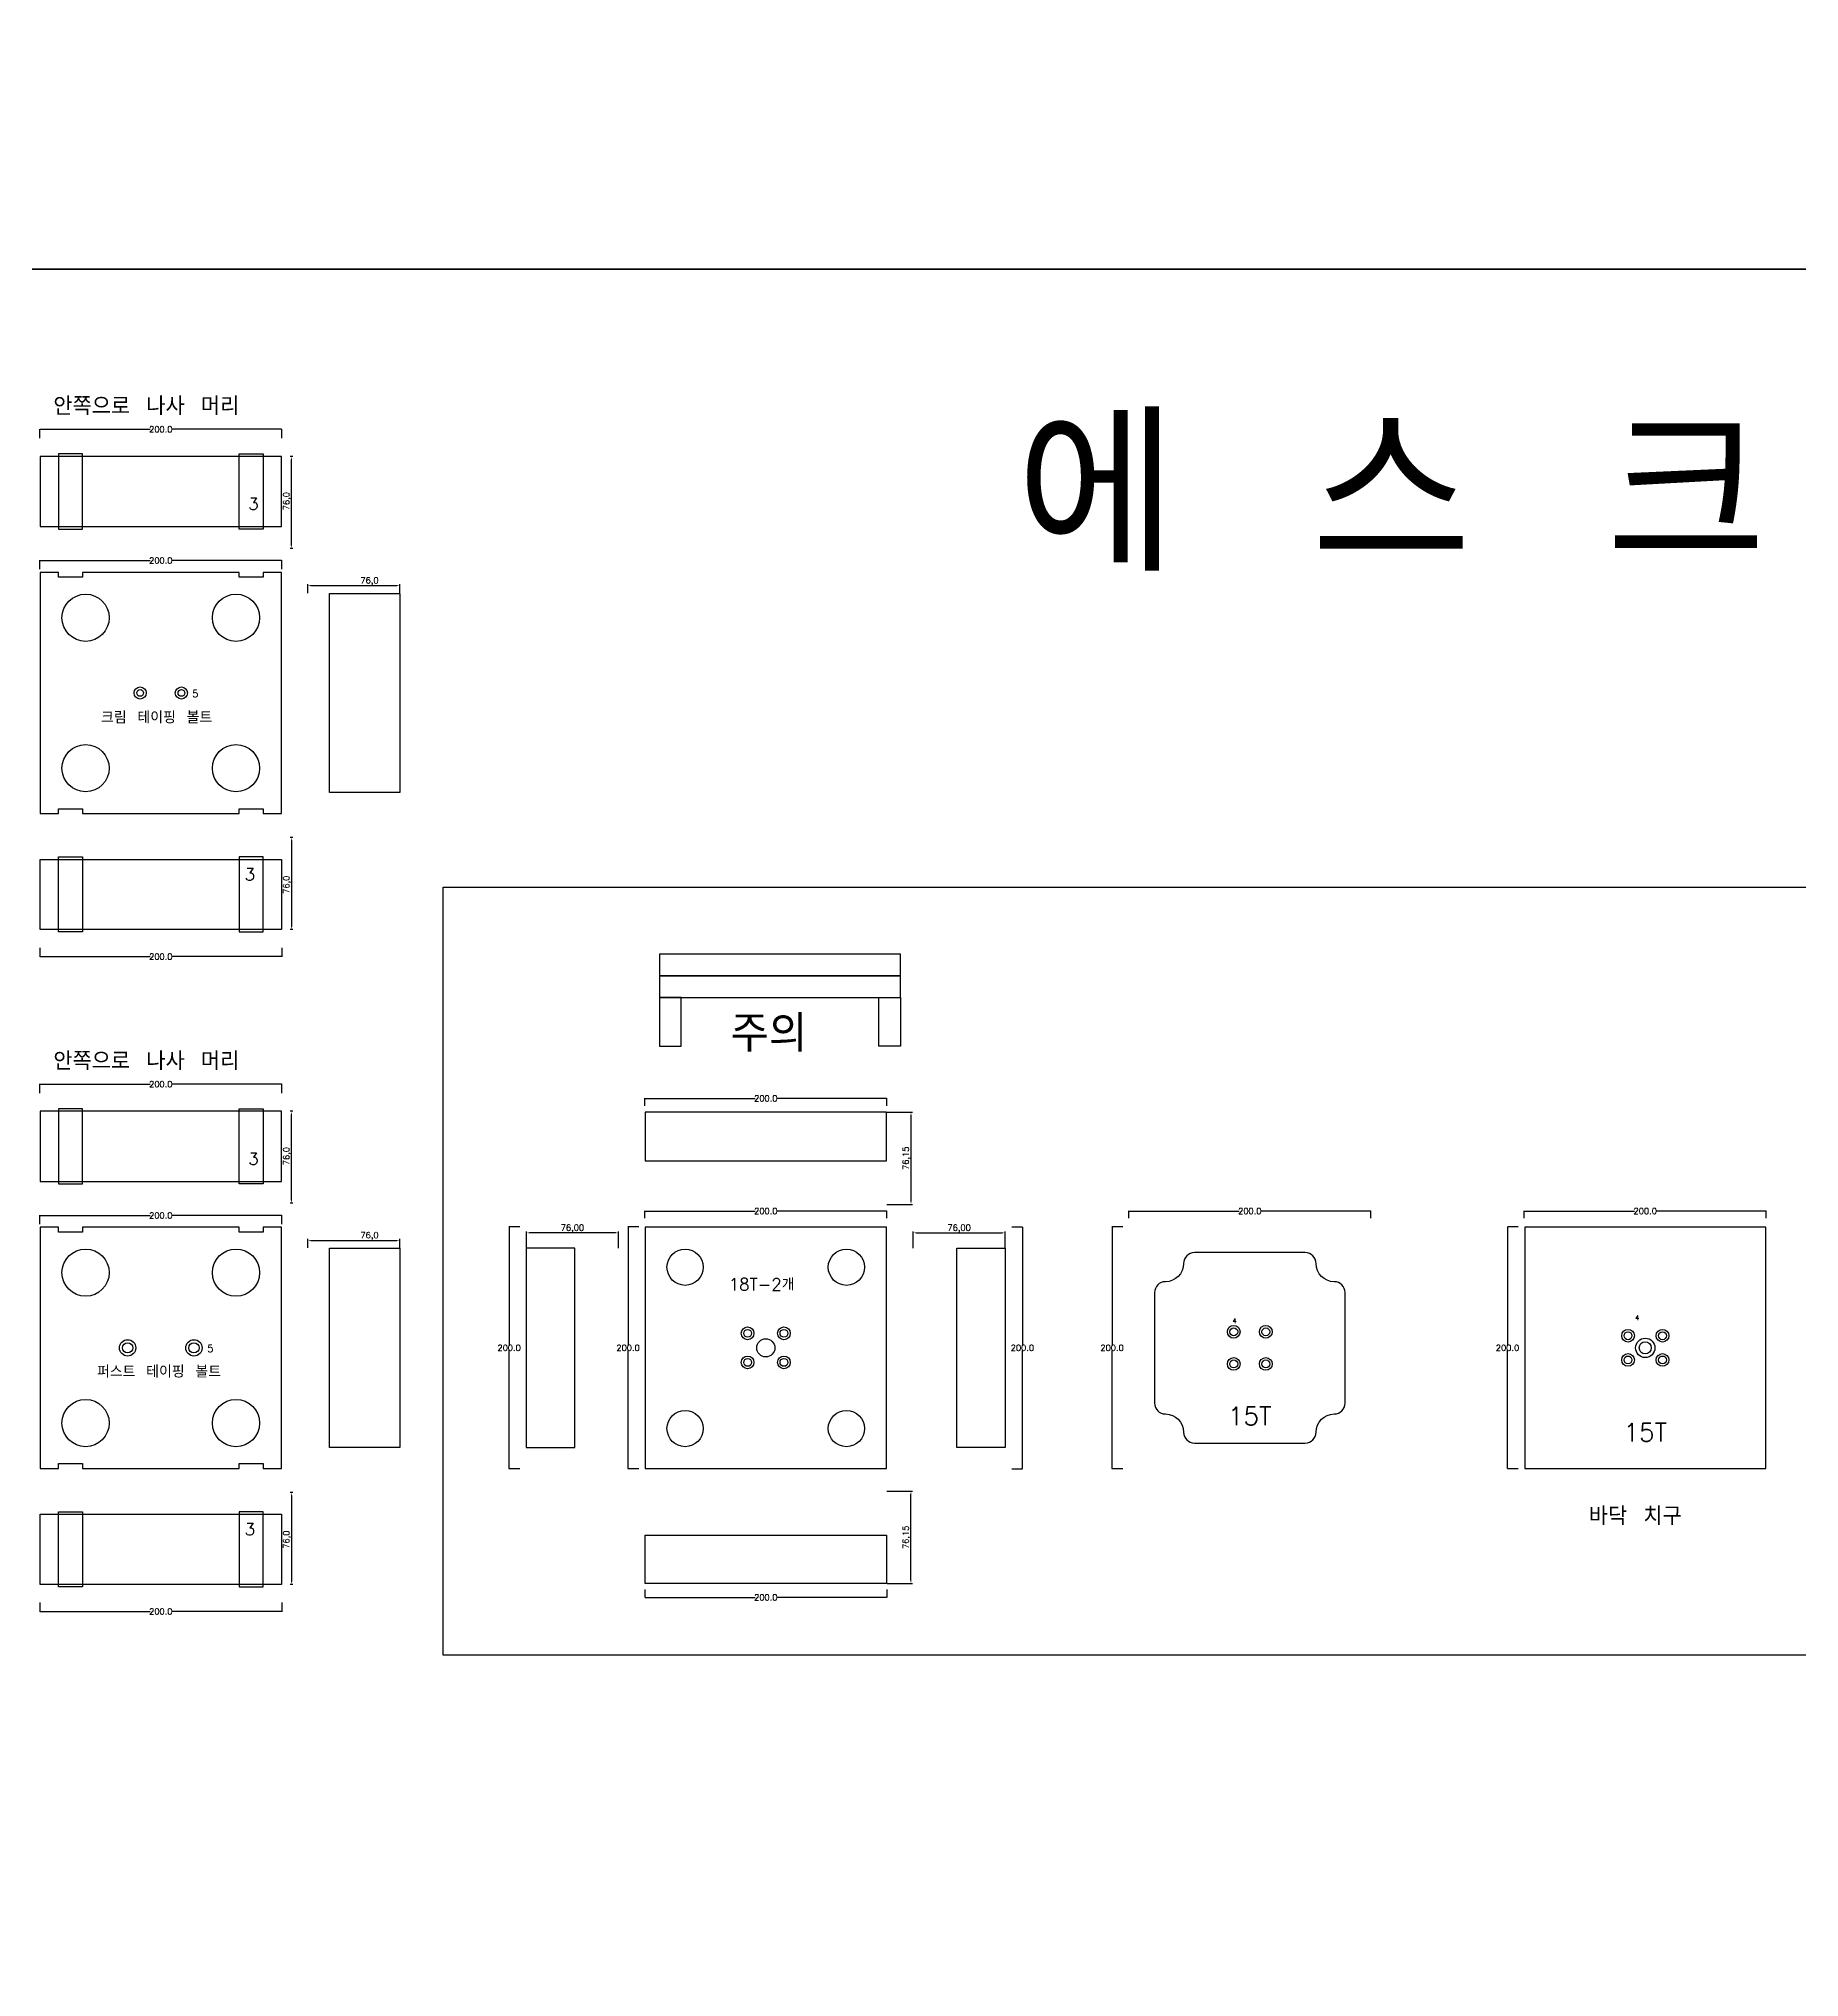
# Model space of a CAD drawing. Header units: millimetres. Extents: x 13291 to 28291, y 200 to 6643.
# Drawn here: x 22517 to 23972, y 1789 to 3390 of the extents above; entities that cross this region are included whole.
import ezdxf

# ---------------------------------------------------------------- set-up
doc = ezdxf.new("R2010")
doc.units = ezdxf.units.MM
for name, color, linetype in [('TEXT', 3, 'Continuous'), ('볼트 구멍', 7, 'Continuous'), ('치구', 7, 'Continuous'), ('치수', 7, 'Continuous')]:
    doc.layers.add(name, color=color, linetype=linetype)
doc.styles.get("Standard").update_dxf_attribs({"font": 'txt.shx', "bigfont": 'whgtxt.shx'})
doc.dimstyles.new('ISO-25', dxfattribs={"dimtxt": 2.5, "dimasz": 2.5, "dimexe": 1.25, "dimexo": 0.625, "dimtad": 1, "dimtxsty": 'Standard', "dimcen": 2.5, "dimadec": 0, "dimazin": 0, "dimtfac": 1, "dimtmove": 0, "dimatfit": 3, "dimfxl": 0, "dimarcsym": 0})
doc.dimstyles.get("Standard").update_dxf_attribs({"dimtxt": 7, "dimasz": 0.18, "dimexe": 0.18, "dimexo": 0.0625, "dimgap": 0.09, "dimtad": 0, "dimtih": 1, "dimtoh": 1, "dimdec": 1, "dimzin": 0, "dimdsep": 46, "dimtxsty": 'Standard', "dimcen": 0.09, "dimadec": 0, "dimazin": 0, "dimtfac": 1, "dimtdec": 1, "dimtofl": 0, "dimtmove": 0, "dimatfit": 3, "dimfxl": 0, "dimtolj": 1, "dimtzin": 0, "dimarcsym": 0})

# ---------------------------------------------------------------- blocks, each defined once
blk = doc.blocks.new('*D4')
at = {"layer": 'Defpoints', "color": 0}
for p in [(22739.3, 2390.6), (22815.3, 2397.4), (22815.3, 2390.6)]:
    blk.add_point(p, dxfattribs=at)
at = {"layer": '치수', "color": 0, "lineweight": -2}
for p, q in [((22739.3, 2391.3), (22739.3, 2398.7)), ((22741.8, 2397.4), (22812.8, 2397.4)), ((22815.3, 2391.3), (22815.3, 2398.7))]:
    blk.add_line(p, q, dxfattribs=at)
at = {"layer": '치수', "color": 0}
for points in [[(22741.8, 2397.8), (22741.8, 2397), (22739.3, 2397.4)], [(22812.8, 2397.8), (22812.8, 2397), (22815.3, 2397.4)]]:
    blk.add_solid(points, dxfattribs=at)
at = {"layer": '치수', "color": 0, "insert": (22790.3, 2400.9), "char_height": 5, "attachment_point": 5}
blk.add_mtext('76,0', dxfattribs=at)
blk = doc.blocks.new('*D338')
at = {"layer": 'Defpoints', "color": 0}
for p in [(22725.9, 2504), (22727.5, 2504), (22727.5, 2428)]:
    blk.add_point(p, dxfattribs=at)
at = {"layer": '치수', "color": 0, "lineweight": -2}
for p, q in [((22726.9, 2504), (22724.6, 2504)), ((22725.9, 2430.5), (22725.9, 2501.5)), ((22726.9, 2428), (22724.6, 2428))]:
    blk.add_line(p, q, dxfattribs=at)
at = {"layer": '치수', "color": 0}
for points in [[(22725.5, 2501.5), (22726.3, 2501.5), (22725.9, 2504)], [(22725.5, 2430.5), (22726.3, 2430.5), (22725.9, 2428)]]:
    blk.add_solid(points, dxfattribs=at)
at = {"layer": '치수', "color": 0, "insert": (22722.3, 2467), "char_height": 5, "attachment_point": 5, "rotation": 90}
blk.add_mtext('76,0', dxfattribs=at)
blk = doc.blocks.new('*D341')
at = {"layer": 'Defpoints', "color": 0, "linetype": 'Continuous'}
for p in [(22517.8, 2519), (22717.8, 2526.4), (22717.8, 2519)]:
    blk.add_point(p, dxfattribs=at)
at = {"layer": '치수', "color": 0, "linetype": 'Continuous', "lineweight": -2}
for p, q in [((22517.8, 2519.1), (22517.8, 2526.6)), ((22518, 2526.4), (22609, 2526.4)), ((22717.6, 2526.4), (22626.6, 2526.4)), ((22717.8, 2519.1), (22717.8, 2526.6))]:
    blk.add_line(p, q, dxfattribs=at)
at = {"layer": '치수', "color": 0, "linetype": 'Continuous'}
for points in [[(22518, 2526.4), (22518, 2526.4), (22517.8, 2526.4)], [(22717.6, 2526.4), (22717.6, 2526.4), (22717.8, 2526.4)]]:
    blk.add_solid(points, dxfattribs=at)
at = {"layer": '치수', "color": 0, "linetype": 'Continuous', "insert": (22617.8, 2526.4), "char_height": 5, "attachment_point": 5}
blk.add_mtext('\\A1;200.0', dxfattribs=at)
blk = doc.blocks.new('*D342')
at = {"layer": 'Defpoints', "color": 0, "linetype": 'Continuous'}
for p in [(22517.8, 2410.7), (22717.8, 2418), (22717.8, 2410.7)]:
    blk.add_point(p, dxfattribs=at)
at = {"layer": '치수', "color": 0, "linetype": 'Continuous', "lineweight": -2}
for p, q in [((22517.8, 2410.7), (22517.8, 2418.2)), ((22518, 2418), (22609, 2418)), ((22717.6, 2418), (22626.6, 2418)), ((22717.8, 2410.7), (22717.8, 2418.2))]:
    blk.add_line(p, q, dxfattribs=at)
at = {"layer": '치수', "color": 0, "linetype": 'Continuous'}
for points in [[(22518, 2418.1), (22518, 2418), (22517.8, 2418)], [(22717.6, 2418.1), (22717.6, 2418), (22717.8, 2418)]]:
    blk.add_solid(points, dxfattribs=at)
at = {"layer": '치수', "color": 0, "linetype": 'Continuous', "insert": (22617.8, 2418), "char_height": 5, "attachment_point": 5}
blk.add_mtext('\\A1;200.0', dxfattribs=at)
blk = doc.blocks.new('*D343')
at = {"layer": 'Defpoints', "color": 0, "linetype": 'Continuous'}
for p in [(22517.8, 2098.1), (22717.8, 2098.1), (22717.8, 2090.8)]:
    blk.add_point(p, dxfattribs=at)
at = {"layer": '치수', "color": 0, "linetype": 'Continuous', "lineweight": -2}
for p, q in [((22517.8, 2098.1), (22517.8, 2090.6)), ((22717.8, 2098.1), (22717.8, 2090.6)), ((22518, 2090.8), (22609, 2090.8)), ((22717.6, 2090.8), (22626.6, 2090.8))]:
    blk.add_line(p, q, dxfattribs=at)
at = {"layer": '치수', "color": 0, "linetype": 'Continuous'}
for points in [[(22518, 2090.8), (22518, 2090.7), (22517.8, 2090.8)], [(22717.6, 2090.8), (22717.6, 2090.7), (22717.8, 2090.8)]]:
    blk.add_solid(points, dxfattribs=at)
at = {"layer": '치수', "color": 0, "linetype": 'Continuous', "insert": (22617.8, 2090.8), "char_height": 5, "attachment_point": 5}
blk.add_mtext('\\A1;200.0', dxfattribs=at)
blk = doc.blocks.new('*D344')
at = {"layer": 'Defpoints', "color": 0}
for p in [(22727.5, 2189.1), (22725.9, 2113.1), (22727.5, 2113.1)]:
    blk.add_point(p, dxfattribs=at)
at = {"layer": '치수', "color": 0, "lineweight": -2}
for p, q in [((22726.9, 2189.1), (22724.6, 2189.1)), ((22725.9, 2186.6), (22725.9, 2115.6)), ((22726.9, 2113.1), (22724.6, 2113.1))]:
    blk.add_line(p, q, dxfattribs=at)
at = {"layer": '치수', "color": 0}
for points in [[(22725.5, 2186.6), (22726.3, 2186.6), (22725.9, 2189.1)], [(22725.5, 2115.6), (22726.3, 2115.6), (22725.9, 2113.1)]]:
    blk.add_solid(points, dxfattribs=at)
at = {"layer": '치수', "color": 0, "insert": (22722.3, 2150.1), "char_height": 5, "attachment_point": 5, "rotation": 90}
blk.add_mtext('76,0', dxfattribs=at)
blk = doc.blocks.new('*D387')
at = {"layer": 'Defpoints', "color": 0, "linetype": 'Continuous'}
for p in [(23321, 2408.6), (23321, 2208.6), (23329.9, 2208.6)]:
    blk.add_point(p, dxfattribs=at)
at = {"layer": '치수', "color": 0, "linetype": 'Continuous', "lineweight": -2}
for p, q in [((23321.1, 2408.6), (23330.1, 2408.6)), ((23329.9, 2408.4), (23329.9, 2311.2)), ((23329.9, 2208.8), (23329.9, 2306)), ((23321.1, 2208.6), (23330.1, 2208.6))]:
    blk.add_line(p, q, dxfattribs=at)
at = {"layer": '치수', "color": 0, "linetype": 'Continuous'}
for points in [[(23329.9, 2408.4), (23329.9, 2408.4), (23329.9, 2408.6)], [(23329.9, 2208.8), (23329.9, 2208.8), (23329.9, 2208.6)]]:
    blk.add_solid(points, dxfattribs=at)
at = {"layer": '치수', "color": 0, "linetype": 'Continuous', "insert": (23329.9, 2308.6), "char_height": 5, "attachment_point": 5}
blk.add_mtext('\\A1;200.0', dxfattribs=at)
blk = doc.blocks.new('*D395')
at = {"layer": 'Defpoints', "color": 0}
for p in [(23217.5, 2503.2), (23217.3, 2427.1), (23237.8, 2427.1)]:
    blk.add_point(p, dxfattribs=at)
at = {"layer": '치수', "color": 0, "lineweight": -2}
for p, q in [((23218.1, 2503.2), (23239, 2503.2)), ((23237.8, 2500.7), (23237.8, 2429.6)), ((23217.9, 2427.1), (23239, 2427.1))]:
    blk.add_line(p, q, dxfattribs=at)
at = {"layer": '치수', "color": 0}
for points in [[(23237.4, 2500.7), (23238.2, 2500.7), (23237.8, 2503.2)], [(23237.4, 2429.6), (23238.2, 2429.6), (23237.8, 2427.1)]]:
    blk.add_solid(points, dxfattribs=at)
at = {"layer": '치수', "color": 0, "insert": (23234.2, 2465.2), "char_height": 5, "attachment_point": 5, "rotation": 90}
blk.add_mtext('76,15', dxfattribs=at)
blk = doc.blocks.new('*D396')
at = {"layer": 'Defpoints', "color": 0}
for p in [(23315.6, 2403.6), (23239.6, 2390.3), (23315.6, 2390.3)]:
    blk.add_point(p, dxfattribs=at)
at = {"layer": '치수', "color": 0, "lineweight": -2}
for p, q in [((23239.6, 2390.9), (23239.6, 2404.8)), ((23242.1, 2403.6), (23313.1, 2403.6)), ((23315.6, 2390.9), (23315.6, 2404.8))]:
    blk.add_line(p, q, dxfattribs=at)
at = {"layer": '치수', "color": 0}
for points in [[(23242.1, 2404), (23242.1, 2403.2), (23239.6, 2403.6)], [(23313.1, 2404), (23313.1, 2403.2), (23315.6, 2403.6)]]:
    blk.add_solid(points, dxfattribs=at)
at = {"layer": '치수', "color": 0, "insert": (23277.6, 2407.1), "char_height": 5, "attachment_point": 5}
blk.add_mtext('76,00', dxfattribs=at)
blk = doc.blocks.new('*D397')
at = {"layer": 'Defpoints', "color": 0, "linetype": 'Continuous'}
for p in [(23012.9, 2408.6), (23004, 2208.6), (23012.9, 2208.6)]:
    blk.add_point(p, dxfattribs=at)
at = {"layer": '치수', "color": 0, "linetype": 'Continuous', "lineweight": -2}
for p, q in [((23012.9, 2408.6), (23003.8, 2408.6)), ((23004, 2408.4), (23004, 2311.2)), ((23004, 2208.8), (23004, 2306)), ((23012.9, 2208.6), (23003.8, 2208.6))]:
    blk.add_line(p, q, dxfattribs=at)
at = {"layer": '치수', "color": 0, "linetype": 'Continuous'}
for points in [[(23004, 2408.4), (23004, 2408.4), (23004, 2408.6)], [(23004, 2208.8), (23004, 2208.8), (23004, 2208.6)]]:
    blk.add_solid(points, dxfattribs=at)
at = {"layer": '치수', "color": 0, "linetype": 'Continuous', "insert": (23004, 2308.6), "char_height": 5, "attachment_point": 5}
blk.add_mtext('\\A1;200.0', dxfattribs=at)
blk = doc.blocks.new('*D398')
at = {"layer": 'Defpoints', "color": 0, "linetype": 'Continuous'}
for p in [(22914.6, 2408.6), (22905.7, 2208.6), (22914.6, 2208.6)]:
    blk.add_point(p, dxfattribs=at)
at = {"layer": '치수', "color": 0, "linetype": 'Continuous', "lineweight": -2}
for p, q in [((22914.6, 2408.6), (22905.5, 2408.6)), ((22905.7, 2408.4), (22905.7, 2311.2)), ((22905.7, 2208.8), (22905.7, 2306)), ((22914.6, 2208.6), (22905.5, 2208.6))]:
    blk.add_line(p, q, dxfattribs=at)
at = {"layer": '치수', "color": 0, "linetype": 'Continuous'}
for points in [[(22905.7, 2408.4), (22905.7, 2408.4), (22905.7, 2408.6)], [(22905.7, 2208.8), (22905.7, 2208.8), (22905.7, 2208.6)]]:
    blk.add_solid(points, dxfattribs=at)
at = {"layer": '치수', "color": 0, "linetype": 'Continuous', "insert": (22905.7, 2308.6), "char_height": 5, "attachment_point": 5}
blk.add_mtext('\\A1;200.0', dxfattribs=at)
blk = doc.blocks.new('*D399')
at = {"layer": 'Defpoints', "color": 0}
for p in [(22920, 2403.6), (22920, 2390.3), (22996, 2390.3)]:
    blk.add_point(p, dxfattribs=at)
at = {"layer": '치수', "color": 0, "lineweight": -2}
for p, q in [((22920, 2390.9), (22920, 2404.8)), ((22993.5, 2403.6), (22922.5, 2403.6)), ((22996, 2390.9), (22996, 2404.8))]:
    blk.add_line(p, q, dxfattribs=at)
at = {"layer": '치수', "color": 0}
for points in [[(22922.5, 2404), (22922.5, 2403.2), (22920, 2403.6)], [(22993.5, 2404), (22993.5, 2403.2), (22996, 2403.6)]]:
    blk.add_solid(points, dxfattribs=at)
at = {"layer": '치수', "color": 0, "insert": (22958, 2407.1), "char_height": 5, "attachment_point": 5}
blk.add_mtext('76,00', dxfattribs=at)
blk = doc.blocks.new('*D400')
at = {"layer": 'Defpoints', "color": 0, "linetype": 'Continuous'}
for p in [(23217.8, 2421.6), (23017.8, 2415.7), (23217.8, 2415.7)]:
    blk.add_point(p, dxfattribs=at)
at = {"layer": '치수', "color": 0, "linetype": 'Continuous', "lineweight": -2}
for p, q in [((23017.8, 2415.7), (23017.8, 2421.7)), ((23018, 2421.6), (23109, 2421.6)), ((23217.6, 2421.6), (23126.6, 2421.6)), ((23217.8, 2415.7), (23217.8, 2421.7))]:
    blk.add_line(p, q, dxfattribs=at)
at = {"layer": '치수', "color": 0, "linetype": 'Continuous'}
for points in [[(23018, 2421.6), (23018, 2421.5), (23017.8, 2421.6)], [(23217.6, 2421.6), (23217.6, 2421.5), (23217.8, 2421.6)]]:
    blk.add_solid(points, dxfattribs=at)
at = {"layer": '치수', "color": 0, "linetype": 'Continuous', "insert": (23117.8, 2421.6), "char_height": 5, "attachment_point": 5}
blk.add_mtext('\\A1;200.0', dxfattribs=at)
blk = doc.blocks.new('*D401')
at = {"layer": 'Defpoints', "color": 0, "linetype": 'Continuous'}
for p in [(23217.8, 2514.7), (23017.8, 2508.3), (23217.8, 2508.3)]:
    blk.add_point(p, dxfattribs=at)
at = {"layer": '치수', "color": 0, "linetype": 'Continuous', "lineweight": -2}
for p, q in [((23017.8, 2508.4), (23017.8, 2514.9)), ((23018, 2514.7), (23109, 2514.7)), ((23217.6, 2514.7), (23126.6, 2514.7)), ((23217.8, 2508.4), (23217.8, 2514.9))]:
    blk.add_line(p, q, dxfattribs=at)
at = {"layer": '치수', "color": 0, "linetype": 'Continuous'}
for points in [[(23018, 2514.8), (23018, 2514.7), (23017.8, 2514.7)], [(23217.6, 2514.8), (23217.6, 2514.7), (23217.8, 2514.7)]]:
    blk.add_solid(points, dxfattribs=at)
at = {"layer": '치수', "color": 0, "linetype": 'Continuous', "insert": (23117.8, 2514.7), "char_height": 5, "attachment_point": 5}
blk.add_mtext('\\A1;200.0', dxfattribs=at)
blk = doc.blocks.new('*D402')
at = {"layer": 'Defpoints', "color": 0, "linetype": 'Continuous'}
for p in [(23017.8, 2108.8), (23217.8, 2108.8), (23217.8, 2102.4)]:
    blk.add_point(p, dxfattribs=at)
at = {"layer": '치수', "color": 0, "linetype": 'Continuous', "lineweight": -2}
for p, q in [((23017.8, 2108.8), (23017.8, 2102.2)), ((23018, 2102.4), (23109, 2102.4)), ((23217.6, 2102.4), (23126.6, 2102.4)), ((23217.8, 2108.8), (23217.8, 2102.2))]:
    blk.add_line(p, q, dxfattribs=at)
at = {"layer": '치수', "color": 0, "linetype": 'Continuous'}
for points in [[(23018, 2102.4), (23018, 2102.4), (23017.8, 2102.4)], [(23217.6, 2102.4), (23217.6, 2102.4), (23217.8, 2102.4)]]:
    blk.add_solid(points, dxfattribs=at)
at = {"layer": '치수', "color": 0, "linetype": 'Continuous', "insert": (23117.8, 2102.4), "char_height": 5, "attachment_point": 5}
blk.add_mtext('\\A1;200.0', dxfattribs=at)
blk = doc.blocks.new('*D403')
at = {"layer": 'Defpoints', "color": 0}
for p in [(23217.3, 2190.1), (23237.8, 2190.1), (23217.5, 2113.9)]:
    blk.add_point(p, dxfattribs=at)
at = {"layer": '치수', "color": 0, "lineweight": -2}
for p, q in [((23217.9, 2190.1), (23239, 2190.1)), ((23237.8, 2116.4), (23237.8, 2187.6)), ((23218.1, 2113.9), (23239, 2113.9))]:
    blk.add_line(p, q, dxfattribs=at)
at = {"layer": '치수', "color": 0}
for points in [[(23237.4, 2187.6), (23238.2, 2187.6), (23237.8, 2190.1)], [(23237.4, 2116.4), (23238.2, 2116.4), (23237.8, 2113.9)]]:
    blk.add_solid(points, dxfattribs=at)
at = {"layer": '치수', "color": 0, "insert": (23234.2, 2152), "char_height": 5, "attachment_point": 5, "rotation": 90}
blk.add_mtext('76,15', dxfattribs=at)
blk = doc.blocks.new('*D407')
at = {"layer": 'Defpoints', "color": 0, "linetype": 'Continuous'}
for p in [(23739.8, 2408.6), (23730.8, 2208.6), (23739.8, 2208.6)]:
    blk.add_point(p, dxfattribs=at)
at = {"layer": '치수', "color": 0, "linetype": 'Continuous', "lineweight": -2}
for p, q in [((23739.7, 2408.6), (23730.7, 2408.6)), ((23730.8, 2408.4), (23730.8, 2311.2)), ((23730.8, 2208.8), (23730.8, 2306)), ((23739.7, 2208.6), (23730.7, 2208.6))]:
    blk.add_line(p, q, dxfattribs=at)
at = {"layer": '치수', "color": 0, "linetype": 'Continuous'}
for points in [[(23730.8, 2408.4), (23730.9, 2408.4), (23730.8, 2408.6)], [(23730.8, 2208.8), (23730.9, 2208.8), (23730.8, 2208.6)]]:
    blk.add_solid(points, dxfattribs=at)
at = {"layer": '치수', "color": 0, "linetype": 'Continuous', "insert": (23730.8, 2308.6), "char_height": 5, "attachment_point": 5}
blk.add_mtext('\\A1;200.0', dxfattribs=at)
blk = doc.blocks.new('*D408')
at = {"layer": 'Defpoints', "color": 0, "linetype": 'Continuous'}
for p in [(23412.9, 2408.6), (23404, 2208.6), (23412.9, 2208.6)]:
    blk.add_point(p, dxfattribs=at)
at = {"layer": '치수', "color": 0, "linetype": 'Continuous', "lineweight": -2}
for p, q in [((23412.9, 2408.6), (23403.8, 2408.6)), ((23404, 2408.4), (23404, 2311.2)), ((23404, 2208.8), (23404, 2306)), ((23412.9, 2208.6), (23403.8, 2208.6))]:
    blk.add_line(p, q, dxfattribs=at)
at = {"layer": '치수', "color": 0, "linetype": 'Continuous'}
for points in [[(23404, 2408.4), (23404, 2408.4), (23404, 2408.6)], [(23404, 2208.8), (23404, 2208.8), (23404, 2208.6)]]:
    blk.add_solid(points, dxfattribs=at)
at = {"layer": '치수', "color": 0, "linetype": 'Continuous', "insert": (23404, 2308.6), "char_height": 5, "attachment_point": 5}
blk.add_mtext('\\A1;200.0', dxfattribs=at)
blk = doc.blocks.new('*D409')
at = {"layer": 'Defpoints', "color": 0, "linetype": 'Continuous'}
for p in [(23617.8, 2421.6), (23417.8, 2415.7), (23617.8, 2415.7)]:
    blk.add_point(p, dxfattribs=at)
at = {"layer": '치수', "color": 0, "linetype": 'Continuous', "lineweight": -2}
for p, q in [((23417.8, 2415.7), (23417.8, 2421.7)), ((23418, 2421.6), (23509, 2421.6)), ((23617.6, 2421.6), (23526.6, 2421.6)), ((23617.8, 2415.7), (23617.8, 2421.7))]:
    blk.add_line(p, q, dxfattribs=at)
at = {"layer": '치수', "color": 0, "linetype": 'Continuous'}
for points in [[(23418, 2421.6), (23418, 2421.5), (23417.8, 2421.6)], [(23617.6, 2421.6), (23617.6, 2421.5), (23617.8, 2421.6)]]:
    blk.add_solid(points, dxfattribs=at)
at = {"layer": '치수', "color": 0, "linetype": 'Continuous', "insert": (23517.8, 2421.6), "char_height": 5, "attachment_point": 5}
blk.add_mtext('\\A1;200.0', dxfattribs=at)
blk = doc.blocks.new('*D410')
at = {"layer": 'Defpoints', "color": 0, "linetype": 'Continuous'}
for p in [(23944.6, 2421.6), (23744.6, 2415.7), (23944.6, 2415.7)]:
    blk.add_point(p, dxfattribs=at)
at = {"layer": '치수', "color": 0, "linetype": 'Continuous', "lineweight": -2}
for p, q in [((23744.6, 2415.7), (23744.6, 2421.7)), ((23744.8, 2421.6), (23835.8, 2421.6)), ((23944.5, 2421.6), (23853.5, 2421.6)), ((23944.6, 2415.7), (23944.6, 2421.7))]:
    blk.add_line(p, q, dxfattribs=at)
at = {"layer": '치수', "color": 0, "linetype": 'Continuous'}
for points in [[(23744.8, 2421.6), (23744.8, 2421.5), (23744.6, 2421.6)], [(23944.5, 2421.6), (23944.5, 2421.5), (23944.6, 2421.6)]]:
    blk.add_solid(points, dxfattribs=at)
at = {"layer": '치수', "color": 0, "linetype": 'Continuous', "insert": (23844.6, 2421.6), "char_height": 5, "attachment_point": 5}
blk.add_mtext('\\A1;200.0', dxfattribs=at)
blk = doc.blocks.new('*D477')
at = {"layer": 'Defpoints', "color": 0}
for p in [(22727.5, 2730.2), (22725.9, 2654.2), (22727.5, 2654.2)]:
    blk.add_point(p, dxfattribs=at)
at = {"layer": '치수', "color": 0, "lineweight": -2}
for p, q in [((22726.9, 2730.2), (22724.6, 2730.2)), ((22725.9, 2727.7), (22725.9, 2656.7)), ((22726.9, 2654.2), (22724.6, 2654.2))]:
    blk.add_line(p, q, dxfattribs=at)
at = {"layer": '치수', "color": 0}
for points in [[(22725.5, 2727.7), (22726.3, 2727.7), (22725.9, 2730.2)], [(22725.5, 2656.7), (22726.3, 2656.7), (22725.9, 2654.2)]]:
    blk.add_solid(points, dxfattribs=at)
at = {"layer": '치수', "color": 0, "insert": (22722.3, 2691.2), "char_height": 5, "attachment_point": 5, "rotation": 90}
blk.add_mtext('76,0', dxfattribs=at)
blk = doc.blocks.new('*D476')
at = {"layer": 'Defpoints', "color": 0, "linetype": 'Continuous'}
for p in [(22517.8, 2639.2), (22717.8, 2639.2), (22717.8, 2631.8)]:
    blk.add_point(p, dxfattribs=at)
at = {"layer": '치수', "color": 0, "linetype": 'Continuous', "lineweight": -2}
for p, q in [((22517.8, 2639.1), (22517.8, 2631.6)), ((22518, 2631.8), (22609, 2631.8)), ((22717.6, 2631.8), (22626.6, 2631.8)), ((22717.8, 2639.1), (22717.8, 2631.6))]:
    blk.add_line(p, q, dxfattribs=at)
at = {"layer": '치수', "color": 0, "linetype": 'Continuous'}
for points in [[(22518, 2631.8), (22518, 2631.8), (22517.8, 2631.8)], [(22717.6, 2631.8), (22717.6, 2631.8), (22717.8, 2631.8)]]:
    blk.add_solid(points, dxfattribs=at)
at = {"layer": '치수', "color": 0, "linetype": 'Continuous', "insert": (22617.8, 2631.8), "char_height": 5, "attachment_point": 5}
blk.add_mtext('\\A1;200.0', dxfattribs=at)
blk = doc.blocks.new('*D475')
at = {"layer": 'Defpoints', "color": 0, "linetype": 'Continuous'}
for p in [(22517.8, 2951.7), (22717.8, 2959.1), (22717.8, 2951.7)]:
    blk.add_point(p, dxfattribs=at)
at = {"layer": '치수', "color": 0, "linetype": 'Continuous', "lineweight": -2}
for p, q in [((22517.8, 2951.8), (22517.8, 2959.3)), ((22518, 2959.1), (22609, 2959.1)), ((22717.6, 2959.1), (22626.6, 2959.1)), ((22717.8, 2951.8), (22717.8, 2959.3))]:
    blk.add_line(p, q, dxfattribs=at)
at = {"layer": '치수', "color": 0, "linetype": 'Continuous'}
for points in [[(22518, 2959.1), (22518, 2959.1), (22517.8, 2959.1)], [(22717.6, 2959.1), (22717.6, 2959.1), (22717.8, 2959.1)]]:
    blk.add_solid(points, dxfattribs=at)
at = {"layer": '치수', "color": 0, "linetype": 'Continuous', "insert": (22617.8, 2959.1), "char_height": 5, "attachment_point": 5}
blk.add_mtext('\\A1;200.0', dxfattribs=at)
blk = doc.blocks.new('*D474')
at = {"layer": 'Defpoints', "color": 0, "linetype": 'Continuous'}
for p in [(22517.8, 3060.1), (22717.8, 3067.5), (22717.8, 3060.1)]:
    blk.add_point(p, dxfattribs=at)
at = {"layer": '치수', "color": 0, "linetype": 'Continuous', "lineweight": -2}
for p, q in [((22517.8, 3060.1), (22517.8, 3067.6)), ((22518, 3067.5), (22609, 3067.5)), ((22717.6, 3067.5), (22626.6, 3067.5)), ((22717.8, 3060.1), (22717.8, 3067.6))]:
    blk.add_line(p, q, dxfattribs=at)
at = {"layer": '치수', "color": 0, "linetype": 'Continuous'}
for points in [[(22518, 3067.5), (22518, 3067.4), (22517.8, 3067.5)], [(22717.6, 3067.5), (22717.6, 3067.4), (22717.8, 3067.5)]]:
    blk.add_solid(points, dxfattribs=at)
at = {"layer": '치수', "color": 0, "linetype": 'Continuous', "insert": (22617.8, 3067.5), "char_height": 5, "attachment_point": 5}
blk.add_mtext('\\A1;200.0', dxfattribs=at)
blk = doc.blocks.new('*D471')
at = {"layer": 'Defpoints', "color": 0}
for p in [(22725.9, 3045.1), (22727.5, 3045.1), (22727.5, 2969.1)]:
    blk.add_point(p, dxfattribs=at)
at = {"layer": '치수', "color": 0, "lineweight": -2}
for p, q in [((22726.9, 3045.1), (22724.6, 3045.1)), ((22725.9, 2971.6), (22725.9, 3042.6)), ((22726.9, 2969.1), (22724.6, 2969.1))]:
    blk.add_line(p, q, dxfattribs=at)
at = {"layer": '치수', "color": 0}
for points in [[(22725.5, 3042.6), (22726.3, 3042.6), (22725.9, 3045.1)], [(22725.5, 2971.6), (22726.3, 2971.6), (22725.9, 2969.1)]]:
    blk.add_solid(points, dxfattribs=at)
at = {"layer": '치수', "color": 0, "insert": (22722.3, 3008.1), "char_height": 5, "attachment_point": 5, "rotation": 90}
blk.add_mtext('76,0', dxfattribs=at)
blk = doc.blocks.new('*D470')
at = {"layer": 'Defpoints', "color": 0}
for p in [(22739.3, 2931.6), (22815.3, 2938.4), (22815.3, 2931.7)]:
    blk.add_point(p, dxfattribs=at)
at = {"layer": '치수', "color": 0, "lineweight": -2}
for p, q in [((22739.3, 2932.2), (22739.3, 2939.6)), ((22741.8, 2938.4), (22812.8, 2938.4)), ((22815.3, 2932.3), (22815.3, 2939.6))]:
    blk.add_line(p, q, dxfattribs=at)
at = {"layer": '치수', "color": 0}
for points in [[(22741.8, 2938.8), (22741.8, 2937.9), (22739.3, 2938.4)], [(22812.8, 2938.8), (22812.8, 2937.9), (22815.3, 2938.4)]]:
    blk.add_solid(points, dxfattribs=at)
at = {"layer": '치수', "color": 0, "insert": (22790.3, 2941.9), "char_height": 5, "attachment_point": 5}
blk.add_mtext('76,0', dxfattribs=at)

msp = doc.modelspace()

# ---------------------------------------------------------------- linework, layer by layer
at = {"color": 1}
msp.add_lwpolyline([(22851.285, 2689.176), (24063.658, 2689.176), (24063.658, 2054.693), (22851.285, 2054.693)], close=True, dxfattribs=at)
at = {"layer": 'TEXT', "color": 6}
for points in [[(22291.441, 3199.699), (22291.441, 4699.699), (25291.441, 4699.699), (25291.441, 3199.699)], [(22291.441, 1699.699), (22291.441, 3199.699), (25291.441, 3199.699), (25291.441, 1699.699)]]:
    msp.add_lwpolyline(points, close=True, dxfattribs=at)
at = {"layer": 'TEXT', "color": 3}
for points in [[(23030.026, 2615.951), (23229.126, 2615.951), (23229.126, 2633.951), (23030.026, 2633.951)], [(23030.026, 2597.951), (23229.126, 2597.951), (23229.126, 2615.951), (23030.026, 2615.951)], [(23029.926, 2557.951), (23047.926, 2557.951), (23047.926, 2597.951), (23029.926, 2597.951)], [(23229.226, 2557.951), (23211.226, 2557.951), (23211.226, 2597.951), (23229.226, 2597.951)]]:
    msp.add_lwpolyline(points, close=True, dxfattribs=at)
at = {"layer": '볼트 구멍', "color": 1}
for centre, radius in [((22600.809, 2849.628), 5), ((22634.809, 2849.628), 5), ((23102.809, 2320.577), 5.25), ((23132.809, 2320.577), 5.25), ((23504.559, 2321.827), 5.25), ((23531.059, 2321.827), 5.25), ((23830.394, 2318.577), 5.25), ((23858.894, 2318.577), 5.25), ((22590.409, 2308.577), 6.75), ((22645.209, 2308.577), 6.75), ((23117.809, 2308.577), 7.5), ((23844.644, 2308.577), 8), ((23102.809, 2296.577), 5.25), ((23132.809, 2296.577), 5.25), ((23504.559, 2295.327), 5.25), ((23531.059, 2295.327), 5.25), ((23830.394, 2298.577), 5.25), ((23858.894, 2298.577), 5.25)]:
    msp.add_circle(centre, radius, dxfattribs=at)
at = {"layer": '볼트 구멍', "color": 3}
for centre, radius in [((22600.809, 2849.628), 2.75), ((22634.809, 2849.628), 2.75), ((23102.809, 2320.577), 3.25), ((23132.809, 2320.577), 3.25), ((23504.559, 2321.827), 3.25), ((23531.059, 2321.827), 3.25), ((22590.409, 2308.577), 4.25), ((22645.209, 2308.577), 4.25), ((23117.809, 2308.577), 7.5), ((23830.394, 2318.577), 3.25), ((23844.644, 2308.577), 5), ((23858.894, 2318.577), 3.25), ((23102.809, 2296.577), 3.25), ((23132.809, 2296.577), 3.25), ((23504.559, 2295.327), 3.25), ((23531.059, 2295.327), 3.25), ((23830.394, 2298.577), 3.25), ((23858.894, 2298.577), 3.25)]:
    msp.add_circle(centre, radius, dxfattribs=at)
at = {"layer": '치구'}
for points in [[(22518.159, 2987.096), (22717.459, 2987.096), (22717.459, 3045.096), (22518.159, 3045.096)], [(22518.159, 2749.978), (22533.159, 2749.978), (22533.159, 2753.978), (22553.159, 2753.978), (22553.159, 2749.978), (22682.459, 2749.978), (22682.459, 2753.978), (22702.459, 2753.978), (22702.459, 2749.978), (22717.459, 2749.978), (22717.459, 2949.278), (22702.459, 2949.278), (22702.459, 2945.278), (22682.459, 2945.278), (22682.459, 2949.278), (22553.159, 2949.278), (22553.159, 2945.278), (22533.159, 2945.278), (22533.159, 2949.278), (22518.159, 2949.278)], [(22757.309, 2931.878), (22815.309, 2931.878), (22815.309, 2767.378), (22757.309, 2767.378)], [(22518.159, 2712.159), (22717.459, 2712.159), (22717.459, 2654.159), (22518.159, 2654.159)], [(22518.159, 2446.046), (22717.459, 2446.046), (22717.459, 2504.046), (22518.159, 2504.046)], [(23018.159, 2463.227), (23217.459, 2463.227), (23217.459, 2503.227), (23018.159, 2503.227)], [(22518.159, 2208.927), (22533.159, 2208.927), (22533.159, 2212.927), (22553.159, 2212.927), (22553.159, 2208.927), (22682.459, 2208.927), (22682.459, 2212.927), (22702.459, 2212.927), (22702.459, 2208.927), (22717.459, 2208.927), (22717.459, 2408.227), (22702.459, 2408.227), (22702.459, 2404.227), (22682.459, 2404.227), (22682.459, 2408.227), (22553.159, 2408.227), (22553.159, 2404.227), (22533.159, 2404.227), (22533.159, 2408.227), (22518.159, 2408.227)], [(23018.159, 2408.227), (23018.159, 2208.927), (23217.459, 2208.927), (23217.459, 2408.227)], [(23744.994, 2408.227), (23744.994, 2208.927), (23944.294, 2208.927), (23944.294, 2408.227)], [(22757.309, 2390.827), (22815.309, 2390.827), (22815.309, 2226.327), (22757.309, 2226.327)], [(22959.859, 2390.827), (22919.859, 2390.827), (22919.859, 2226.327), (22959.859, 2226.327)], [(23275.609, 2390.827), (23315.609, 2390.827), (23315.609, 2226.327), (23275.609, 2226.327)], [(22518.159, 2171.108), (22717.459, 2171.108), (22717.459, 2113.108), (22518.159, 2113.108)], [(23018.159, 2153.927), (23217.459, 2153.927), (23217.459, 2113.927), (23018.159, 2113.927)]]:
    msp.add_lwpolyline(points, close=True, dxfattribs=at)
at = {"layer": '치구', "color": 1}
for points in [[(22533.159, 2985.096), (22553.159, 2985.096), (22553.159, 3047.094), (22533.159, 3047.094)], [(22702.459, 2985.096), (22682.459, 2985.096), (22682.459, 3047.094), (22702.459, 3047.094)], [(22533.159, 2714.159), (22553.159, 2714.159), (22553.159, 2652.161), (22533.159, 2652.161)], [(22702.459, 2714.159), (22682.459, 2714.159), (22682.459, 2652.161), (22702.459, 2652.161)], [(22533.159, 2444.046), (22553.159, 2444.046), (22553.159, 2506.043), (22533.159, 2506.043)], [(22702.459, 2444.046), (22682.459, 2444.046), (22682.459, 2506.043), (22702.459, 2506.043)], [(22533.159, 2173.108), (22553.159, 2173.108), (22553.159, 2111.111), (22533.159, 2111.111)], [(22702.459, 2173.108), (22682.459, 2173.108), (22682.459, 2111.111), (22702.459, 2111.111)]]:
    msp.add_lwpolyline(points, close=True, dxfattribs=at)
at = {"layer": '치구'}
msp.add_lwpolyline([(23439.059, 2262.927, 0.41421356), (23448.059, 2253.927, -0.41421356), (23463.059, 2238.927, 0.41421356), (23472.059, 2229.927), (23563.559, 2229.927, 0.41421356), (23572.559, 2238.927, -0.41421356), (23587.559, 2253.927, 0.41421356), (23596.559, 2262.927), (23596.559, 2354.227, 0.41421356), (23587.559, 2363.227, -0.41421356), (23572.559, 2378.227, 0.41421356), (23563.559, 2387.227), (23472.059, 2387.227, 0.41421356), (23463.059, 2378.227, -0.41421356), (23448.059, 2363.227, 0.41421356), (23439.059, 2354.227)], format="xyb", close=True, dxfattribs=at)
for centre, radius in [((22555.659, 2911.778), 19.5), ((22679.959, 2911.778), 19.5), ((22555.659, 2787.478), 19.5), ((22679.959, 2787.478), 19.5), ((22555.659, 2370.727), 19.5), ((22679.959, 2370.727), 19.5), ((23051.159, 2375.227), 15), ((23184.459, 2375.227), 15), ((22555.659, 2246.427), 19.5), ((22679.959, 2246.427), 19.5), ((23051.159, 2241.927), 15), ((23184.459, 2241.927), 15)]:
    msp.add_circle(centre, radius, dxfattribs=at)

# ---------------------------------------------------------------- texts
at = {"color": 6}
for s, p in [('크림 테이핑 볼트', (22568.426, 2824.499)), ('퍼스트 테이핑 볼트', (22565.116, 2283.972))]:
    msp.add_text(s, height=10, dxfattribs=at).set_placement(p)
at = {"layer": 'TEXT', "color": 1}
for s, height, p in [('안쪽으로 나사 머리', 15, (22529.002, 3079.144)), ('3', 10, (22690.179, 3000.885)), ('3', 10, (22687.16, 2694.757)), ('안쪽으로 나사 머리', 15, (22529.002, 2538.093)), ('3', 10, (22690.179, 2459.834)), ('18T-2개', 10, (23087.211, 2356.092)), ('15T', 15, (23499.786, 2244.75)), ('15T', 15, (23826.637, 2231.252)), ('3', 10, (22687.16, 2153.707))]:
    msp.add_text(s, height=height, dxfattribs=at).set_placement(p)
at = {"layer": 'TEXT', "linetype": 'Continuous'}
msp.add_text('에 스 크', height=125, dxfattribs=at).set_placement((23325.043, 2950.292))
at = {"layer": 'TEXT', "color": 3}
msp.add_text('주의 ', height=30, dxfattribs=at).set_placement((23088.587, 2553.292))
at = {"layer": 'TEXT'}
msp.add_text('바닥 치구', height=15, dxfattribs=at).set_placement((23797.94, 2162.089))
at = {"layer": '볼트 구멍', "color": 1}
for p in [(22643.736, 2846.097), (22656.2, 2305.047)]:
    msp.add_text('5', height=6, dxfattribs=at).set_placement(p)
at = {"layer": '볼트 구멍', "color": 6}
for p in [(23503.428, 2328.927), (23836.365, 2331.412)]:
    msp.add_text('4', height=4, dxfattribs=at).set_placement(p)

# ---------------------------------------------------------------- dimensions: what is measured, and where the dimension line sits
at = {"layer": '치수', "color": 4, "linetype": 'Continuous'}
for base, p1, p2, picture, middle in [((22717.809, 3067.454), (22517.809, 3060.057), (22717.809, 3060.057), '*D474', (22617.809, 3067.454)), ((22717.809, 2959.099), (22517.809, 2951.702), (22717.809, 2951.702), '*D475', (22617.809, 2959.099)), ((22717.809, 2631.801), (22517.809, 2639.198), (22717.809, 2639.198), '*D476', (22617.809, 2631.801)), ((22717.809, 2526.404), (22517.809, 2519.006), (22717.809, 2519.006), '*D341', (22617.809, 2526.404)), ((22717.809, 2418.049), (22517.809, 2410.652), (22717.809, 2410.652), '*D342', (22617.809, 2418.049)), ((23217.809, 2421.567), (23017.809, 2415.684), (23217.809, 2415.684), '*D400', (23117.809, 2421.567)), ((23617.809, 2421.567), (23417.809, 2415.684), (23617.809, 2415.684), '*D409', (23517.809, 2421.567)), ((23944.644, 2421.567), (23744.644, 2415.684), (23944.644, 2415.684), '*D410', (23844.644, 2421.567)), ((22717.809, 2090.75), (22517.809, 2098.147), (22717.809, 2098.147), '*D343', (22617.809, 2090.75))]:
    dim = msp.add_linear_dim(base=base, p1=p1, p2=p2, dimstyle='Standard', override={"dimtxt": 5}, dxfattribs=at)
    dim.commit()
    dim.dimension.update_dxf_attribs({"geometry": picture, "text_midpoint": middle})
at = {"layer": '치수', "color": 4}
for base, p1, p2, angle, picture, middle in [((22725.877, 3045.096), (22727.489, 2969.096), (22727.489, 3045.096), 90, '*D471', (22725.877, 3008.096)), ((22725.877, 2654.159), (22727.489, 2730.159), (22727.489, 2654.159), 270, '*D477', (22725.877, 2691.159)), ((22725.877, 2504.046), (22727.489, 2428.046), (22727.489, 2504.046), 90, '*D338', (22725.877, 2467.046)), ((22725.877, 2113.108), (22727.489, 2189.108), (22727.489, 2113.108), 270, '*D344', (22725.877, 2150.108))]:
    dim = msp.add_linear_dim(base=base, p1=p1, p2=p2, angle=angle, dimstyle='ISO-25', override={"dimtxt": 5, "dimdec": 1, "dimzin": 0, "dimtdec": 1}, dxfattribs=at)
    dim.commit()
    dim.dimension.update_dxf_attribs({"geometry": picture, "text_midpoint": middle, "dimtype": 160})
for base, p1, p2, picture, middle in [((22815.309, 2938.354), (22739.309, 2931.578), (22815.309, 2931.678), '*D470', (22790.309, 2938.354)), ((22815.309, 2397.404), (22739.309, 2390.627), (22815.309, 2390.627), '*D4', (22790.309, 2397.404))]:
    dim = msp.add_linear_dim(base=base, p1=p1, p2=p2, dimstyle='ISO-25', override={"dimtxt": 5, "dimdec": 1, "dimzin": 0, "dimtdec": 1}, dxfattribs=at)
    dim.commit()
    dim.dimension.update_dxf_attribs({"geometry": picture, "text_midpoint": middle, "dimtype": 160})
at = {"layer": '치수', "color": 4, "linetype": 'Continuous'}
for base, p1, p2, picture, middle in [((23217.809, 2514.738), (23017.809, 2508.34), (23217.809, 2508.34), '*D401', (23117.809, 2514.738)), ((23217.809, 2102.416), (23017.809, 2108.814), (23217.809, 2108.814), '*D402', (23117.809, 2102.416))]:
    dim = msp.add_linear_dim(base=base, p1=p1, p2=p2, dimstyle='Standard', override={"dimtxt": 5}, dxfattribs=at)
    dim.commit()
    dim.dimension.update_dxf_attribs({"geometry": picture, "text_midpoint": middle, "dimtype": 160})
at = {"layer": '치수', "color": 4}
for base, p1, p2, angle, picture, middle in [((23237.786, 2427.077), (23217.459, 2503.227), (23217.309, 2427.077), 90, '*D395', (23234.245, 2465.152)), ((23315.609, 2403.578), (23239.609, 2390.277), (23315.609, 2390.277), 180, '*D396', (23277.609, 2407.12)), ((23237.786, 2190.077), (23217.459, 2113.927), (23217.309, 2190.077), 270, '*D403', (23234.245, 2152.002))]:
    dim = msp.add_linear_dim(base=base, p1=p1, p2=p2, angle=angle, dimstyle='ISO-25', override={"dimtxt": 5, "dimzin": 0}, dxfattribs=at)
    dim.commit()
    dim.dimension.update_dxf_attribs({"geometry": picture, "text_midpoint": middle})
at = {"layer": '치수', "color": 4, "linetype": 'Continuous'}
for base, p1, p2, picture, middle in [((22905.713, 2208.577), (22914.618, 2408.577), (22914.618, 2208.577), '*D398', (22905.713, 2308.577)), ((23004.013, 2208.577), (23012.918, 2408.577), (23012.918, 2208.577), '*D397', (23004.013, 2308.577)), ((23329.906, 2208.577), (23321.001, 2408.577), (23321.001, 2208.577), '*D387', (23329.906, 2308.577)), ((23404.013, 2208.577), (23412.918, 2408.577), (23412.918, 2208.577), '*D408', (23404.013, 2308.577)), ((23730.847, 2208.577), (23739.752, 2408.577), (23739.752, 2208.577), '*D407', (23730.847, 2308.577))]:
    dim = msp.add_linear_dim(base=base, p1=p1, p2=p2, angle=90, dimstyle='Standard', override={"dimtxt": 5}, dxfattribs=at)
    dim.commit()
    dim.dimension.update_dxf_attribs({"geometry": picture, "text_midpoint": middle})
at = {"layer": '치수', "color": 4}
dim = msp.add_linear_dim(base=(22920.009, 2403.578), p1=(22996.009, 2390.277), p2=(22920.009, 2390.277), dimstyle='ISO-25', override={"dimtxt": 5, "dimzin": 0}, dxfattribs=at)
dim.commit()
dim.dimension.update_dxf_attribs({"geometry": '*D399', "text_midpoint": (22958.009, 2407.12)})

doc.saveas('drawing.dxf')
